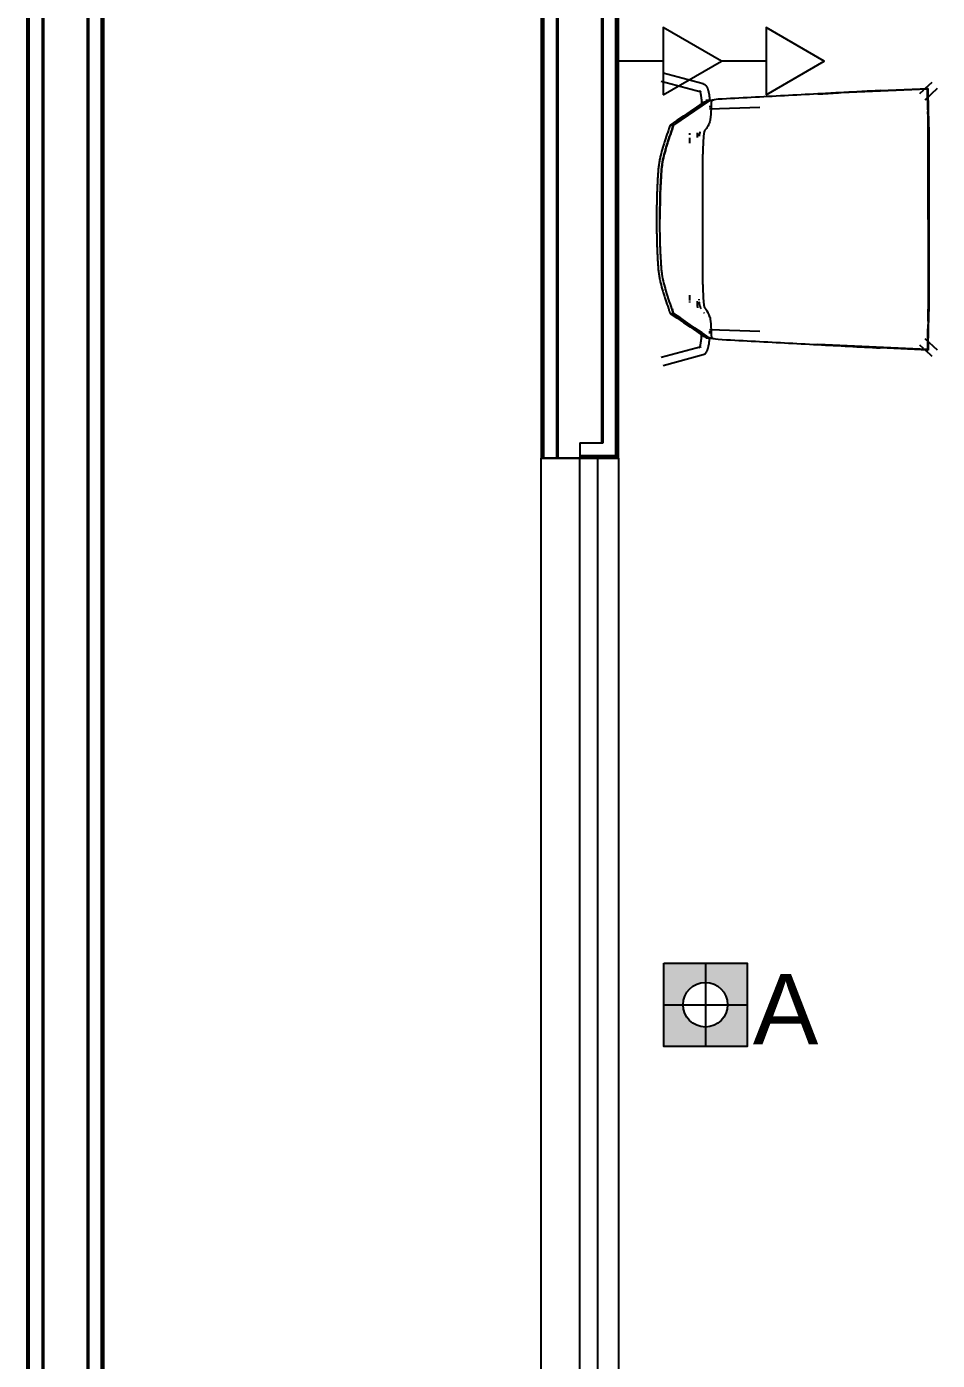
# Model space of a CAD drawing. Header units: millimetres. Extents: x 3082 to 3316, y 298 to 342.
# Drawn here: x 3290.484 to 3292.254, y 316.171 to 318.763 of the extents above; entities that cross this region are included whole.
import ezdxf
from ezdxf.enums import TextEntityAlignment as Align

# ---------------------------------------------------------------- set-up
doc = ezdxf.new("R2010")
doc.units = ezdxf.units.MM
doc.header["$MEASUREMENT"] = 0
doc.linetypes.add('CONTINU', pattern=[0])
for name, color, linetype in [('-HIDRO', 8, 'CONTINUOUS'), ('eletroduto parede e teto', 2, 'CONTINU'), ('PL3', 3, 'CONTINUOUS'), ('Pontos Elétricos', 3, 'CONTINUOUS'), ('Pontos Luminotécnicos', 3, 'CONTINUOUS')]:
    doc.layers.add(name, color=color, linetype=linetype)
doc.styles.add('ARIAL', font='arial.ttf', dxfattribs={"height": 2})

# ---------------------------------------------------------------- blocks, each defined once
blk = doc.blocks.new('superior')
at = {"layer": '-HIDRO', "lineweight": 25}
for p, q in [((-4.8869, 14.1316), (-4.8869, -6.6634)), ((-4.7369, -6.6634), (-4.7369, 13.9916)), ((-3.8869, 8.9366), (-3.8869, -0.9308)), ((-3.7369, -0.9308), (-3.7369, 5.7366)), ((-3.8869, -0.9308), (-3.7369, -0.9308))]:
    blk.add_line(p, q, dxfattribs=at)
at = {"layer": '-HIDRO'}
for p, q in [((-4.8819, -6.6634), (-4.8819, 14.1066)), ((-4.8569, 14.1066), (-4.8569, -6.6634)), ((-4.7694, 14.0191), (-4.7694, -6.6634)), ((-4.7669, 13.9916), (-4.7669, -6.6634)), ((-4.8844, 10.2868), (-4.8844, -6.6634)), ((-4.8544, 10.2868), (-4.8544, -6.6634)), ((-4.7419, 10.2868), (-4.7419, -6.6634)), ((-4.7394, -6.6634), (-4.7394, 10.2868)), ((-3.8844, -0.9308), (-3.8844, 8.9366)), ((-3.8819, -0.9308), (-3.8819, 8.9341)), ((-3.8569, -0.9308), (-3.8569, 8.9066)), ((-3.8544, -0.9308), (-3.8544, 8.9041)), ((-3.7694, -0.9008), (-3.7694, 5.7691)), ((-3.7669, -0.9008), (-3.7669, 5.7666)), ((-3.7419, -0.9258), (-3.7419, 5.7416)), ((-3.7394, -0.9283), (-3.7394, 5.7416)), ((-3.6543, -0.198), (-3.5763, -0.219)), ((-3.5722, -0.2036), (-3.6502, -0.1827)), ((-3.1283, -0.2005), (-3.141, -0.2126)), ((-3.1366, -0.2139), (-3.3498, -0.2231)), ((-3.1366, -0.2139), (-3.3498, -0.2231)), ((-3.2282, -0.2166), (-3.1352, -0.2123)), ((-3.1444, -0.2157), (-3.1518, -0.2228)), ((-3.141, -0.2126), (-3.1352, -0.2123)), ((-3.1409, -0.2343), (-3.1173, -0.212)), ((-3.1366, -0.2139), (-3.1352, -0.2123)), ((-3.1352, -0.2123), (-3.1366, -0.2139)), ((-3.1366, -0.2357), (-3.1366, -0.2139)), ((-3.1366, -0.2139), (-3.1366, -0.2357)), ((-3.1352, -0.2289), (-3.1352, -0.2123)), ((-3.1352, -0.2357), (-3.1352, -0.2123)), ((-3.5607, -0.2362), (-3.6299, -0.2838)), ((-3.5753, -0.2419), (-3.5722, -0.2397)), ((-3.5608, -0.2363), (-3.5723, -0.2398)), ((-3.559, -0.2357), (-3.5722, -0.2397)), ((-3.559, -0.2359), (-3.567, -0.2361)), ((-3.559, -0.2357), (-3.5608, -0.2363)), ((-3.5608, -0.2363), (-3.559, -0.2357)), ((-3.5608, -0.2363), (-3.559, -0.2357)), ((-3.5608, -0.2363), (-3.559, -0.2357)), ((-3.5599, -0.2518), (-3.4624, -0.2486)), ((-3.5433, -0.2333), (-3.559, -0.2357)), ((-3.559, -0.2357), (-3.5563, -0.2353)), ((-3.5569, -0.2358), (-3.5581, -0.2358)), ((-3.5563, -0.2353), (-3.5511, -0.2345)), ((-3.1354, -0.2685), (-3.136, -0.2572)), ((-3.136, -0.2572), (-3.1354, -0.2685)), ((-3.1342, -0.263), (-3.1348, -0.2517)), ((-3.6364, -0.2838), (-3.6299, -0.2838)), ((-3.599, -0.2993), (-3.599, -0.2996)), ((-3.599, -0.2996), (-3.599, -0.3025)), ((-3.599, -0.3083), (-3.599, -0.3189)), ((-3.5832, -0.2996), (-3.5831, -0.2986)), ((-3.5832, -0.3075), (-3.5832, -0.2996)), ((-3.1349, -0.4667), (-3.1349, -0.2922)), ((-3.1349, -0.2922), (-3.1349, -0.641)), ((-3.1335, -0.6457), (-3.1335, -0.2875)), ((-3.1349, -0.4667), (-3.1349, -0.641)), ((-3.599, -0.6139), (-3.599, -0.6165)), ((-3.599, -0.6175), (-3.599, -0.6247)), ((-3.599, -0.6261), (-3.599, -0.628)), ((-3.5832, -0.6336), (-3.5832, -0.6255)), ((-3.6364, -0.6494), (-3.6299, -0.6494)), ((-3.6364, -0.6494), (-3.6299, -0.6494)), ((-3.5607, -0.6969), (-3.6299, -0.6494)), ((-3.1354, -0.6646), (-3.136, -0.6759)), ((-3.1354, -0.6646), (-3.136, -0.6759)), ((-3.1348, -0.6815), (-3.1342, -0.6702)), ((-3.5753, -0.6913), (-3.5722, -0.6934)), ((-3.559, -0.6974), (-3.5722, -0.6934)), ((-3.5722, -0.6934), (-3.5607, -0.6969)), ((-3.567, -0.697), (-3.559, -0.6973)), ((-3.559, -0.6974), (-3.5607, -0.6969)), ((-3.5607, -0.6969), (-3.559, -0.6974)), ((-3.559, -0.6974), (-3.5607, -0.6969)), ((-3.559, -0.6974), (-3.5607, -0.6969)), ((-3.4624, -0.6846), (-3.5599, -0.6814)), ((-3.559, -0.6974), (-3.5433, -0.6998)), ((-3.5563, -0.6978), (-3.559, -0.6974)), ((-3.5581, -0.6973), (-3.5569, -0.6974)), ((-3.5511, -0.6986), (-3.5563, -0.6978)), ((-3.1173, -0.7211), (-3.1409, -0.6989)), ((-3.1366, -0.6975), (-3.1366, -0.7193)), ((-3.1366, -0.6975), (-3.1366, -0.7193)), ((-3.1352, -0.7209), (-3.1352, -0.6975)), ((-3.5763, -0.7142), (-3.6543, -0.7351)), ((-3.1366, -0.7193), (-3.3498, -0.7101)), ((-3.1366, -0.7193), (-3.3498, -0.7101)), ((-3.1352, -0.7209), (-3.2282, -0.7165)), ((-3.1518, -0.7104), (-3.1447, -0.7171)), ((-3.1411, -0.7205), (-3.1283, -0.7327)), ((-3.141, -0.7206), (-3.1352, -0.7209)), ((-3.1366, -0.7193), (-3.1352, -0.7209)), ((-3.1366, -0.7193), (-3.1352, -0.7209)), ((-3.1352, -0.7042), (-3.1352, -0.7209)), ((-3.6502, -0.7505), (-3.5722, -0.7295)), ((-3.8119, -0.9008), (-3.7669, -0.9008)), ((-3.8119, -0.9008), (-3.8119, -0.9308)), ((-3.8869, -2.9308), (-3.8869, -0.9308)), ((-3.7369, -0.9308), (-3.8869, -0.9308)), ((-3.8119, -0.9258), (-3.7419, -0.9258)), ((-3.8119, -0.9283), (-3.7394, -0.9283)), ((-3.8119, -2.9308), (-3.8119, -0.9308)), ((-3.7769, -2.9308), (-3.7769, -0.9308)), ((-3.7369, -0.9308), (-3.7369, -2.9308))]:
    blk.add_line(p, q, dxfattribs=at)
at = {"layer": '-HIDRO', "lineweight": 13}
for p, q in [((-3.8119, -2.9308), (-3.8119, -0.9308)), ((-3.7769, -2.9308), (-3.7769, -0.9308))]:
    blk.add_line(p, q, dxfattribs=at)
at = {"layer": '-HIDRO', "flags": 128}
for points in [[(-3.5722, -0.2036), (-3.5706, -0.2042), (-3.5692, -0.205), (-3.5681, -0.2059), (-3.5672, -0.2068), (-3.5665, -0.2077), (-3.5659, -0.2086), (-3.5653, -0.2094), (-3.5649, -0.2103), (-3.5644, -0.2112), (-3.5641, -0.2121), (-3.5637, -0.2131), (-3.5634, -0.214), (-3.563, -0.215), (-3.5627, -0.2161), (-3.5625, -0.2171), (-3.5622, -0.2182), (-3.5619, -0.2193), (-3.5617, -0.2205), (-3.5615, -0.2217), (-3.5612, -0.2229), (-3.561, -0.2242), (-3.5608, -0.2255), (-3.5607, -0.2268), (-3.5605, -0.2282), (-3.5603, -0.2296), (-3.5602, -0.231), (-3.56, -0.2325), (-3.5599, -0.2339), (-3.5598, -0.2354)], [(-3.5792, -0.2172), (-3.5791, -0.2172), (-3.5791, -0.2174), (-3.5789, -0.2177), (-3.5788, -0.218), (-3.5786, -0.2185), (-3.5784, -0.219), (-3.5782, -0.2196), (-3.578, -0.2203), (-3.5778, -0.221), (-3.5776, -0.2219), (-3.5775, -0.2227), (-3.5773, -0.2236), (-3.5771, -0.2246), (-3.5769, -0.2256), (-3.5767, -0.2267), (-3.5766, -0.2278), (-3.5764, -0.2289), (-3.5762, -0.2301), (-3.5761, -0.2314), (-3.576, -0.2326), (-3.5758, -0.2339), (-3.5757, -0.2352), (-3.5756, -0.2366), (-3.5755, -0.238), (-3.5754, -0.2393), (-3.5754, -0.2407)], [(-3.5723, -0.2398), (-3.5851, -0.2485), (-3.5978, -0.2573), (-3.6106, -0.266), (-3.6234, -0.2748), (-3.6362, -0.2836)], [(-3.6296, -0.2836), (-3.6159, -0.2741), (-3.6021, -0.2647), (-3.5884, -0.2552), (-3.5746, -0.2457), (-3.5608, -0.2363)], [(-3.5593, -0.2462), (-3.5593, -0.2478), (-3.5593, -0.2494)], [(-3.6362, -0.2836), (-3.6367, -0.2842), (-3.6373, -0.2853), (-3.638, -0.2869), (-3.6385, -0.2889), (-3.6391, -0.2911), (-3.6395, -0.2934)], [(-3.633, -0.2934), (-3.6325, -0.2911), (-3.632, -0.2889), (-3.6314, -0.2869), (-3.6308, -0.2853), (-3.6302, -0.2842), (-3.6296, -0.2836)], [(-3.5827, -0.6385), (-3.5828, -0.6376), (-3.583, -0.6366), (-3.5831, -0.6357), (-3.5831, -0.6347), (-3.5832, -0.6338), (-3.5832, -0.6336)], [(-3.6364, -0.6494), (-3.6236, -0.6582), (-3.6107, -0.667), (-3.5979, -0.6758), (-3.585, -0.6846), (-3.5722, -0.6934)], [(-3.5607, -0.6969), (-3.5745, -0.6874), (-3.5884, -0.6779), (-3.6022, -0.6684), (-3.616, -0.6589), (-3.6298, -0.6494)], [(-3.5792, -0.716), (-3.5791, -0.7159), (-3.5791, -0.7157), (-3.5789, -0.7155), (-3.5788, -0.7151), (-3.5786, -0.7147), (-3.5784, -0.7141), (-3.5782, -0.7135), (-3.578, -0.7128), (-3.5778, -0.7121), (-3.5776, -0.7113), (-3.5775, -0.7104), (-3.5773, -0.7095), (-3.5771, -0.7085), (-3.5769, -0.7075), (-3.5767, -0.7065), (-3.5766, -0.7054), (-3.5764, -0.7042), (-3.5762, -0.703), (-3.5761, -0.7018), (-3.576, -0.7005), (-3.5758, -0.6992), (-3.5757, -0.6979), (-3.5756, -0.6966), (-3.5755, -0.6952), (-3.5754, -0.6938), (-3.5754, -0.6924)], [(-3.5722, -0.7295), (-3.5706, -0.7289), (-3.5692, -0.7281), (-3.5681, -0.7273), (-3.5672, -0.7264), (-3.5665, -0.7255), (-3.5659, -0.7246), (-3.5653, -0.7237), (-3.5649, -0.7228), (-3.5644, -0.7219), (-3.5641, -0.721), (-3.5637, -0.7201), (-3.5634, -0.7191), (-3.563, -0.7181), (-3.5627, -0.7171), (-3.5625, -0.716), (-3.5622, -0.7149), (-3.5619, -0.7138), (-3.5617, -0.7126), (-3.5615, -0.7114), (-3.5612, -0.7102), (-3.561, -0.7089), (-3.5608, -0.7076), (-3.5607, -0.7063), (-3.5605, -0.7049), (-3.5603, -0.7036), (-3.5602, -0.7021), (-3.56, -0.7007), (-3.5599, -0.6992), (-3.5598, -0.6977)], [(-3.5593, -0.6885), (-3.5593, -0.6869), (-3.5593, -0.6853), (-3.5593, -0.6838)]]:
    blk.add_lwpolyline(points, dxfattribs=at)
at = {"layer": '-HIDRO'}
for centre, major_axis, ratio, start_param, end_param in [((-3.1313, -0.2357), (0, 0.0492), 0.107774, 1.570796, 2.024582), ((-3.1313, -0.2357), (0, 0.0492), 0.107774, 1.570796, 2.024582), ((-3.1313, -0.2357), (0, 0.0365), 0.107774, 1.570796, 2.024582), ((-3.6309, -0.2938), (-0.0017, -0.0104), 0.197413, 3.418797, 4.700457), ((-3.1407, -0.2922), (0, 0.0539), 0.107774, 4.712389, 5.166175), ((-3.1407, -0.2922), (0, 0.0539), 0.107774, 4.712389, 5.166175), ((-3.1407, -0.2922), (0, 0.0666), 0.107774, 4.783069, 5.166175), ((-3.545, -0.308), (-0.0236, 0.0149), 0.766651, 6.180606, 6.454059), ((-3.6309, -0.6393), (-0.0017, 0.0104), 0.197413, 1.582728, 2.864388), ((-3.5451, -0.6384), (-0.0253, 0.0102), 0.59623, 0.5046, 0.791422), ((-3.5839, -0.6717), (-0.0031, -0.0369), 0.700546, 2.050204, 2.563631), ((-3.1407, -0.641), (0, -0.0539), 0.107774, 1.117011, 1.570796), ((-3.1407, -0.641), (0, -0.0539), 0.107774, 1.117011, 1.570796), ((-3.1407, -0.641), (0, 0.0666), 0.107774, 4.258603, 4.641709), ((-3.1313, -0.6975), (0, 0.0492), 0.107774, 1.117011, 1.570796), ((-3.1313, -0.6975), (0, 0.0492), 0.107774, 1.117011, 1.570796), ((-3.1313, -0.6975), (0, -0.0365), 0.107774, 4.258603, 4.712389)]:
    blk.add_ellipse(centre, major_axis=major_axis, ratio=ratio, start_param=start_param, end_param=end_param, dxfattribs=at)
for points in [[(-3.3498, -0.2231), (-3.3713, -0.2242), (-3.4143, -0.2265), (-3.4788, -0.2299), (-3.5218, -0.2322), (-3.5433, -0.2333)], [(-3.2282, -0.2166), (-3.2418, -0.2173), (-3.2688, -0.2188), (-3.3094, -0.2209), (-3.3364, -0.2224), (-3.3498, -0.2231)], [(-3.3498, -0.2231), (-3.3363, -0.2224), (-3.3229, -0.2216), (-3.3094, -0.2209)], [(-3.5595, -0.2765), (-3.5599, -0.278), (-3.5608, -0.2809), (-3.5628, -0.285), (-3.5651, -0.2886), (-3.5666, -0.2905), (-3.5673, -0.2913)], [(-3.5785, -0.2966), (-3.5787, -0.297), (-3.5788, -0.2974), (-3.579, -0.2978)], [(-3.5809, -0.6218), (-3.5808, -0.6224), (-3.5808, -0.623), (-3.5807, -0.6236)], [(-3.5715, -0.6477), (-3.5713, -0.6482), (-3.5711, -0.6487), (-3.5709, -0.6492)], [(-3.5433, -0.6998), (-3.5218, -0.701), (-3.4788, -0.7032), (-3.4143, -0.7067), (-3.3713, -0.7089), (-3.3498, -0.7101)], [(-3.3498, -0.7101), (-3.3296, -0.7112), (-3.2891, -0.7133), (-3.2486, -0.7155), (-3.2282, -0.7165)]]:
    blk.add_open_spline(points, degree=3, dxfattribs=at)
for points, knots in [([(-3.5563, -0.2353), (-3.5564, -0.2371), (-3.5565, -0.2406), (-3.5568, -0.2476), (-3.5572, -0.2566), (-3.5578, -0.2671), (-3.5588, -0.2736), (-3.5595, -0.2765)], [-1, -1, -1, -1, -0.875, -0.75, -0.5, -0.25, 0, 0, 0, 0]), ([(-3.6395, -0.2934), (-3.6417, -0.299), (-3.6448, -0.3073), (-3.6484, -0.3184), (-3.6517, -0.3295), (-3.6546, -0.3403), (-3.6571, -0.3513), (-3.6586, -0.3598), (-3.6596, -0.3686), (-3.6603, -0.3777), (-3.6608, -0.3867), (-3.6613, -0.3956), (-3.6617, -0.4039), (-3.6621, -0.4119), (-3.6623, -0.4199), (-3.6625, -0.4285), (-3.6627, -0.4376), (-3.6629, -0.45), (-3.6629, -0.4598), (-3.6629, -0.4666)], [0, 0, 0, 0, 0.1, 0.15, 0.2, 0.3, 0.35, 0.4, 0.45, 0.5, 0.55, 0.6, 0.65, 0.7, 0.75, 0.8, 0.85, 0.9, 1, 1, 1, 1]), ([(-3.6564, -0.4666), (-3.6564, -0.4598), (-3.6564, -0.45), (-3.6562, -0.4376), (-3.656, -0.4285), (-3.6558, -0.4199), (-3.6556, -0.4118), (-3.6552, -0.4038), (-3.6548, -0.3955), (-3.6543, -0.3866), (-3.6538, -0.3775), (-3.6531, -0.3684), (-3.6517, -0.3566), (-3.6493, -0.3457), (-3.6464, -0.3349), (-3.6441, -0.3267), (-3.6417, -0.3184), (-3.6381, -0.3073), (-3.6351, -0.299), (-3.633, -0.2934)], [0, 0, 0, 0, 0.1, 0.15, 0.2, 0.25, 0.3, 0.35, 0.4, 0.45, 0.5, 0.55, 0.6, 0.7, 0.75, 0.8, 0.85, 0.9, 1, 1, 1, 1]), ([(-3.633, -0.2934), (-3.6351, -0.299), (-3.6381, -0.3073), (-3.6417, -0.3184), (-3.6441, -0.3267), (-3.6464, -0.3349), (-3.6493, -0.3457), (-3.6517, -0.3566), (-3.6531, -0.3684), (-3.6538, -0.3775), (-3.6543, -0.3866), (-3.6548, -0.3955), (-3.6552, -0.4032), (-3.6554, -0.4079), (-3.6555, -0.41)], [0, 0, 0, 0, 0.1, 0.15, 0.2, 0.25, 0.3, 0.4, 0.45, 0.5, 0.55, 0.6, 0.65, 0.6886249, 0.6886249, 0.6886249, 0.6886249]), ([(-3.579, -0.2978), (-3.5793, -0.2989), (-3.5798, -0.3009), (-3.5801, -0.3034), (-3.5803, -0.3046), (-3.5803, -0.305)], [0, 0, 0, 0, 0.25, 0.375, 0.4347372, 0.4347372, 0.4347372, 0.4347372]), ([(-3.5702, -0.2964), (-3.5704, -0.297), (-3.5706, -0.2979), (-3.5709, -0.2992), (-3.5711, -0.3003), (-3.5712, -0.3015), (-3.5714, -0.3026), (-3.5715, -0.3036), (-3.5716, -0.3044), (-3.5716, -0.3052), (-3.5717, -0.3062), (-3.5719, -0.3079), (-3.5721, -0.3109), (-3.5723, -0.3136), (-3.5724, -0.3153)], [-1, -1, -1, -1, -0.875, -0.8125, -0.75, -0.6875, -0.625, -0.5625, -0.53125, -0.5, -0.4375, -0.375, -0.25, 0, 0, 0, 0]), ([(-3.5724, -0.3153), (-3.5728, -0.323), (-3.5732, -0.3347), (-3.5736, -0.3508), (-3.5738, -0.3631), (-3.5739, -0.3758), (-3.5739, -0.3889), (-3.5738, -0.402), (-3.5738, -0.415), (-3.5737, -0.4279), (-3.5737, -0.4451), (-3.5737, -0.458), (-3.5736, -0.4666)], [0, 0, 0, 0, 0.166667, 0.25, 0.333333, 0.416667, 0.5, 0.583333, 0.666667, 0.75, 0.833333, 1, 1, 1, 1]), ([(-3.6556, -0.4123), (-3.6557, -0.4148), (-3.6558, -0.4201), (-3.656, -0.4285), (-3.6562, -0.4376), (-3.6564, -0.45), (-3.6564, -0.4598), (-3.6564, -0.4666)], [0.7029359, 0.7029359, 0.7029359, 0.7029359, 0.75, 0.8, 0.85, 0.9, 1, 1, 1, 1]), ([(-3.6629, -0.4666), (-3.6629, -0.4733), (-3.6629, -0.4831), (-3.6627, -0.4956), (-3.6625, -0.5047), (-3.6623, -0.5132), (-3.6621, -0.5213), (-3.6617, -0.5293), (-3.6613, -0.5376), (-3.6608, -0.5464), (-3.6603, -0.5555), (-3.6596, -0.5646), (-3.6586, -0.5734), (-3.6571, -0.5818), (-3.6546, -0.5928), (-3.6517, -0.6037), (-3.6484, -0.6148), (-3.6448, -0.6259), (-3.6417, -0.6342), (-3.6395, -0.6397)], [0, 0, 0, 0, 0.1, 0.15, 0.2, 0.25, 0.3, 0.35, 0.4, 0.45, 0.5, 0.55, 0.6, 0.65, 0.7, 0.8, 0.85, 0.9, 1, 1, 1, 1]), ([(-3.6556, -0.5208), (-3.6557, -0.5183), (-3.6558, -0.5131), (-3.656, -0.5047), (-3.6562, -0.4956), (-3.6564, -0.4831), (-3.6564, -0.4733), (-3.6564, -0.4666)], [0.7029359, 0.7029359, 0.7029359, 0.7029359, 0.75, 0.8, 0.85, 0.9, 1, 1, 1, 1]), ([(-3.633, -0.6397), (-3.6351, -0.6342), (-3.6381, -0.6258), (-3.6417, -0.6147), (-3.6441, -0.6064), (-3.6464, -0.5982), (-3.6493, -0.5874), (-3.6517, -0.5765), (-3.6531, -0.5647), (-3.6538, -0.5556), (-3.6543, -0.5465), (-3.6548, -0.5376), (-3.6552, -0.5293), (-3.6556, -0.5213), (-3.6558, -0.5132), (-3.656, -0.5047), (-3.6562, -0.4956), (-3.6564, -0.4831), (-3.6564, -0.4733), (-3.6564, -0.4666)], [0, 0, 0, 0, 0.1, 0.15, 0.2, 0.25, 0.3, 0.4, 0.45, 0.5, 0.55, 0.6, 0.65, 0.7, 0.75, 0.8, 0.85, 0.9, 1, 1, 1, 1]), ([(-3.5736, -0.4666), (-3.5737, -0.4751), (-3.5737, -0.488), (-3.5737, -0.5052), (-3.5738, -0.5181), (-3.5738, -0.5311), (-3.5739, -0.5443), (-3.5739, -0.5573), (-3.5738, -0.57), (-3.5736, -0.5823), (-3.5732, -0.5985), (-3.5728, -0.6102), (-3.5724, -0.6178)], [0, 0, 0, 0, 0.166667, 0.25, 0.333333, 0.416667, 0.5, 0.583333, 0.666667, 0.75, 0.833333, 1, 1, 1, 1]), ([(-3.6453, -0.6023), (-3.6457, -0.6009), (-3.6468, -0.5969), (-3.6493, -0.5875), (-3.6517, -0.5765), (-3.6531, -0.5647), (-3.6538, -0.5556), (-3.6543, -0.5465), (-3.6548, -0.5376), (-3.6552, -0.53), (-3.6554, -0.5252), (-3.6555, -0.5231)], [0.2255535, 0.2255535, 0.2255535, 0.2255535, 0.25, 0.3, 0.4, 0.45, 0.5, 0.55, 0.6, 0.65, 0.6886249, 0.6886249, 0.6886249, 0.6886249]), ([(-3.633, -0.6398), (-3.6351, -0.6342), (-3.6381, -0.6258), (-3.6417, -0.6148), (-3.6437, -0.6079), (-3.6449, -0.6038), (-3.6452, -0.6025)], [0, 0, 0, 0, 0.1, 0.15, 0.2, 0.2243946, 0.2243946, 0.2243946, 0.2243946]), ([(-3.5724, -0.6178), (-3.5724, -0.6189), (-3.5722, -0.6207), (-3.572, -0.623), (-3.5719, -0.6248), (-3.5718, -0.6265), (-3.5716, -0.6281), (-3.5715, -0.6297), (-3.5713, -0.6313), (-3.5711, -0.6328), (-3.5707, -0.6348), (-3.5704, -0.636), (-3.5702, -0.6367)], [-1, -1, -1, -1, -0.833333, -0.75, -0.666667, -0.583333, -0.5, -0.416667, -0.333333, -0.25, -0.166667, 0, 0, 0, 0]), ([(-3.6395, -0.6397), (-3.6395, -0.6401), (-3.6393, -0.6409), (-3.6391, -0.6422), (-3.6388, -0.6435), (-3.6384, -0.6448), (-3.6381, -0.6459), (-3.6377, -0.6468), (-3.6374, -0.6477), (-3.6369, -0.6487), (-3.6366, -0.6492), (-3.6364, -0.6494)], [0, 0, 0, 0, 0.1, 0.2, 0.3, 0.4, 0.5, 0.6, 0.7, 0.8, 1, 1, 1, 1]), ([(-3.6299, -0.6494), (-3.6301, -0.6492), (-3.6305, -0.6485), (-3.6312, -0.6469), (-3.6318, -0.6452), (-3.6322, -0.6436), (-3.6326, -0.6419), (-3.6328, -0.6406), (-3.633, -0.6397)], [0, 0, 0, 0, 0.2, 0.4, 0.6, 0.7, 0.8, 1, 1, 1, 1]), ([(-3.5805, -0.6269), (-3.5804, -0.628), (-3.5801, -0.6301), (-3.5796, -0.6329), (-3.5792, -0.6346), (-3.579, -0.6354)], [0.5029211, 0.5029211, 0.5029211, 0.5029211, 0.6666667, 0.8333333, 1, 1, 1, 1]), ([(-3.579, -0.6354), (-3.5787, -0.6362), (-3.578, -0.6378), (-3.577, -0.6393), (-3.5765, -0.64)], [0, 0, 0, 0, 0.5, 0.9699068, 0.9699068, 0.9699068, 0.9699068]), ([(-3.5595, -0.6566), (-3.5588, -0.6595), (-3.5578, -0.666), (-3.5572, -0.6765), (-3.5568, -0.6856), (-3.5565, -0.6926), (-3.5564, -0.696), (-3.5563, -0.6978)], [-1, -1, -1, -1, -0.75, -0.5, -0.25, -0.125, 0, 0, 0, 0])]:
    blk.add_open_spline(points, degree=3, knots=knots, dxfattribs=at)
blk = doc.blocks.new('FACHO ABERTO.01')
at = {"layer": 'Pontos Luminotécnicos'}
h = blk.add_hatch(color=9, dxfattribs=at)
h.dxf.hatch_style = 1
h.paths.add_polyline_path([(0, 0.0675), (-0.0675, 0.0675), (-0.0675, 0), (-0.0361, 0, -0.414214), (0, 0.0361)])
h.paths.add_polyline_path([(0.0675, 0.0675), (0, 0.0675), (0, 0.0361, -0.414214), (0.0361, 0), (0.0675, 0)])
h.paths.add_polyline_path([(0.0675, 0), (0.0361, 0, -0.414214), (0, -0.0361), (0, -0.0675), (0.0675, -0.0675)])
h.paths.add_polyline_path([(0, -0.0361, -0.414214), (-0.0361, 0), (-0.0675, 0), (-0.0675, -0.0675), (0, -0.0675)])
for p, q in [((0, 0.0675), (0, -0.0675)), ((-0.0675, 0), (0.0675, 0))]:
    blk.add_line(p, q, dxfattribs=at)
blk.add_lwpolyline([(-0.0675, 0.0675), (0.0675, 0.0675), (0.0675, -0.0675), (-0.0675, -0.0675)], close=True, dxfattribs=at)
blk.add_circle((0, 0), 0.0361, dxfattribs=at)
blk = doc.blocks.new('TOMADA DUPLA BAIXA.01')
at = {"layer": 'PL3'}
for p, q in [((-0.1472, 0), (-0.1026, 0)), ((-0.0446, 0), (0, 0))]:
    blk.add_line(p, q, dxfattribs=at)
for points in [[(-0.1472, 0.0335), (-0.2051, 0), (-0.1472, -0.0335)], [(-0.0446, 0.0335), (-0.1026, 0), (-0.0446, -0.0335)]]:
    blk.add_lwpolyline(points, close=True, dxfattribs=at)

msp = doc.modelspace()

# ---------------------------------------------------------------- block references
at = {"layer": 'eletroduto parede e teto'}
msp.add_blockref('superior', (3295.3711, 318.855), dxfattribs=at)
at = {"layer": 'Pontos Elétricos', "xscale": 1.95, "yscale": 1.95, "zscale": 1.95, "rotation": 180}
msp.add_blockref('TOMADA DUPLA BAIXA.01', (3291.6342, 318.6956), dxfattribs=at)
at = {"layer": 'Pontos Luminotécnicos', "xscale": 1.2, "yscale": 1.2, "zscale": 1.2}
msp.add_blockref('FACHO ABERTO.01', (3291.803, 316.8622), dxfattribs=at)

# ---------------------------------------------------------------- texts
at = {"layer": 'Pontos Elétricos', "color": 4, "style": 'ARIAL'}
msp.add_text('A', height=0.1369, dxfattribs=at).set_placement((3291.9589, 316.7852), align=Align.CENTER)

doc.saveas('drawing.dxf')
